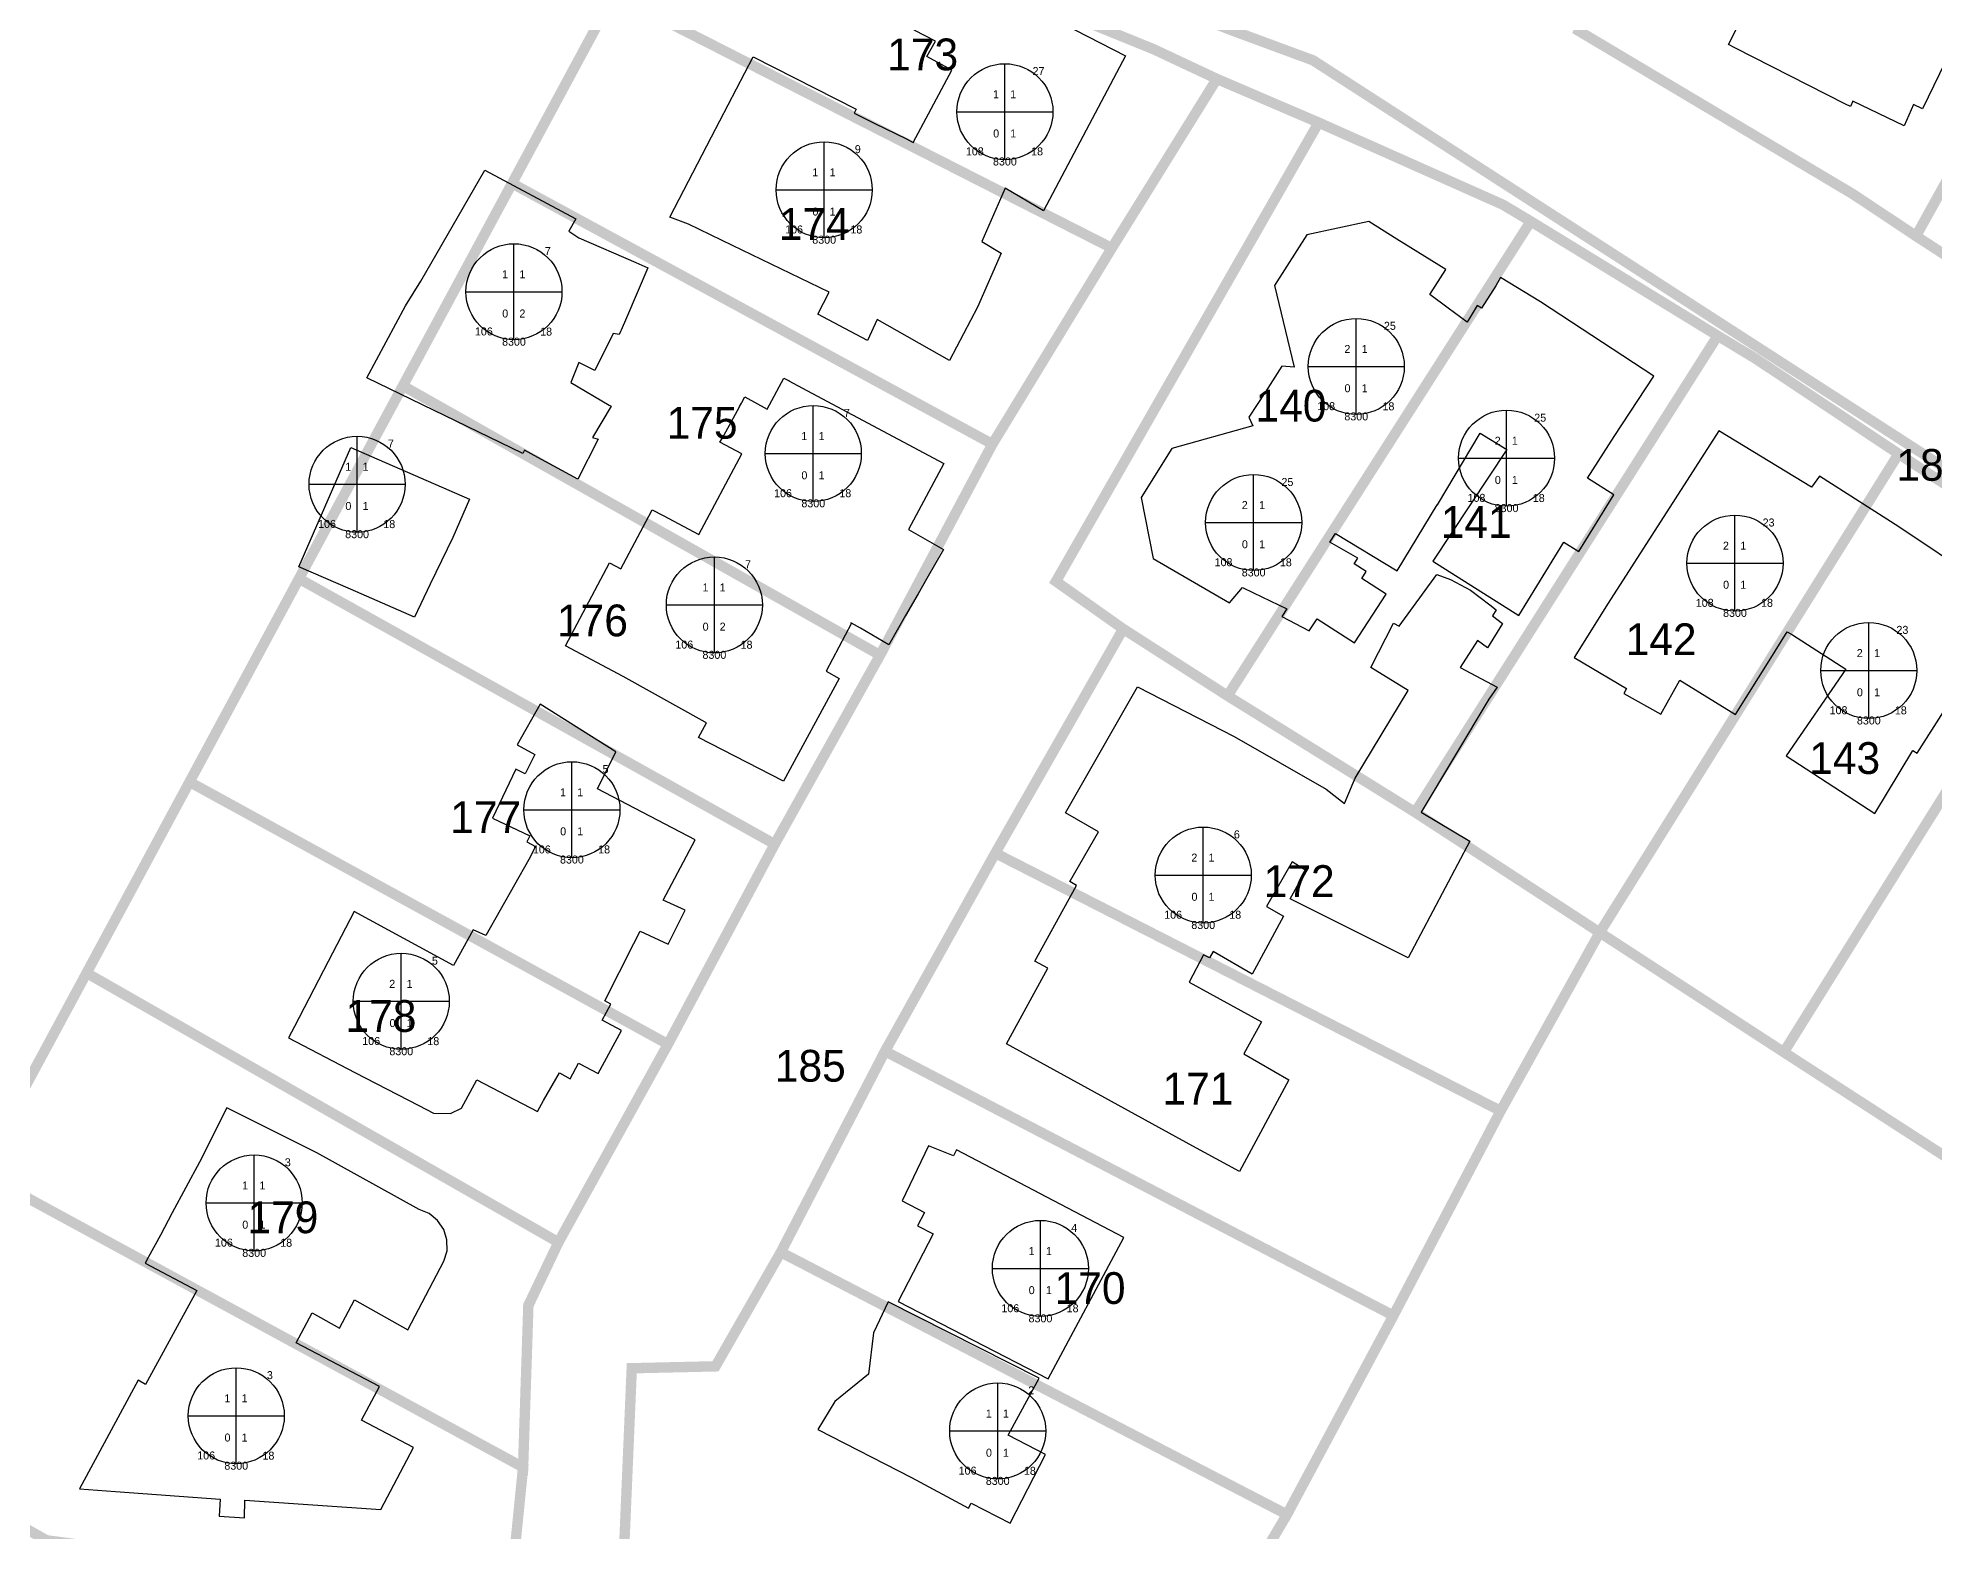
# Model space of a CAD drawing. Header units: inches. Extents: x 179568 to 180433, y 653998 to 654850.
# Drawn here: x 179935.7 to 180054.1, y 654277.5 to 654370.8 of the extents above; entities that cross this region are included whole.
import ezdxf
from ezdxf.enums import TextEntityAlignment as Align

# ---------------------------------------------------------------- set-up
doc = ezdxf.new("R2010")
doc.units = ezdxf.units.IN
doc.header["$MEASUREMENT"] = 0
for name, color, linetype in [('2200', 254, 'Continuous'), ('2203', 7, 'Continuous'), ('2206', 255, 'Continuous'), ('9100', 255, 'Continuous'), ('chelkot lines', 1, 'Continuous'), ('chelkot numbers', 1, 'Continuous')]:
    doc.layers.add(name, color=color, linetype=linetype)
doc.styles.add('HEBTXT', font='HEBTXT.shx')
doc.styles.get("Standard").update_dxf_attribs({"font": 'arial.ttf'})

# ---------------------------------------------------------------- blocks, each defined once
blk = doc.blocks.new('2206')
at = {"color": 0, "lineweight": -2}
for p, q in [((0, -7.5), (0, 7.5)), ((-7.5, 0), (7.5, 0))]:
    blk.add_line(p, q, dxfattribs=at)
blk.add_circle((0, 0), 7.5, dxfattribs=at)
at = {"color": 0, "lineweight": -2, "style": 'HEBTXT'}
for tag, p in [('NUM-FLOORS', (-0.93, 2.1)), ('NUM-BUSNS-CUR', (-0.9, -4.02))]:
    blk.add_attdef(tag, text='', height=2, dxfattribs=at).set_placement(p, align=Align.RIGHT)
for tag, p in [('NUM-ENTR', (0.83, 2.1)), ('NUM-APTS-CUR', (0.83, -4.02))]:
    blk.add_attdef(tag, p, '', height=2, dxfattribs=at)
at = {"lineweight": -2, "style": 'HEBTXT', "flags": 1}
for tag, p in [('CITY-CODE', (0, -12.5)), ('STREET-CODE', (0, -15)), ('STRT_TYPE', (0, -27.5)), ('STREET-CODE-2', (0, -30))]:
    blk.add_attdef(tag, text='', height=2, dxfattribs=at).set_placement(p, align=Align.CENTER)
at = {"color": 0, "lineweight": -2, "style": 'HEBTXT'}
blk.add_attdef('BLDG-TYPE', text='', height=2, dxfattribs=at).set_placement((0, -22.5), align=Align.CENTER)
at = {"lineweight": -2, "style": 'HEBTXT'}
for tag, p in [('BLDG-NUM-2', (0, -32.5)), ('BLDG-LETTER-2', (0, -35))]:
    blk.add_attdef(tag, text='', height=2, dxfattribs=at).set_placement(p, align=Align.CENTER)
at = {"layer": '2203', "lineweight": -2, "style": 'HEBTXT'}
for tag, p in [('BLDG-NUM', (0, -17.5)), ('BLDG-LETTER', (0, -20))]:
    blk.add_attdef(tag, text='', height=2, dxfattribs=at).set_placement(p, align=Align.CENTER)

msp = doc.modelspace()

# ---------------------------------------------------------------- linework, layer by layer
at = {"layer": '2200'}
for points in [[(180056.24, 654372.23, 67.94), (180053.41, 654366.39, 67.94), (180052.85, 654366.67, 67.94), (180052.27, 654365.32, 66.16), (180049.06, 654366.86, 67.86), (180048.9, 654366.54, 67.86), (180048.6, 654366.69, 65.27), (180041.69, 654370.2, 65.27), (180041.29, 654370.4, 67.86), (180042.34, 654372.51, 68.15), (180048.11, 654383.12, 70.19), (180044.35, 654384.93, 70.19), (180045.6, 654387.2, 70.91), (180046.58, 654389.54, 70.19), (180050.05, 654387.79, 70.19), (180051.48, 654390.51, 69.21), (180053.23, 654393.83, 68.02), (180050.97, 654395.03, 64.72), (180052.52, 654398.21, 64.72), (180054.97, 654397.14, 68.02)], [(179996.48, 654373.38, 65.48), (180003.61, 654369.7, 65.48), (179998.49, 654360.02, 65.48), (179996.09, 654361.43, 65.72), (179996.09, 654361.43, 65.72), (179994.63, 654358.09, 65.72), (179995.84, 654357.37, 65.64), (179994.36, 654353.99, 68.44), (179992.62, 654350.67, 65.73), (179988.11, 654353.23, 65.66), (179987.5, 654351.91, 65.72), (179986.08, 654352.67, 66.98), (179984.4, 654353.55, 65.72), (179985.1, 654354.94, 65.66), (179979.06, 654357.85, 65.66), (179976.31, 654359.18, 65.66), (179975.14, 654359.62, 64.87), (179977.75, 654364.63, 64.87), (179980.36, 654369.63, 64.87), (179986.79, 654366.37, 64.87), (179986.66, 654366.12, 64.87), (179987.96, 654365.48, 64.75), (179989.94, 654364.51, 64.99), (179990.35, 654364.28, 65.04), (179990.35, 654364.28, 65.04), (179992.77, 654368.8, 65.17), (179991.21, 654369.66, 64.96), (179991.74, 654370.62, 65.02), (179990.42, 654371.31, 65.02)]]:
    msp.add_polyline3d(points, dxfattribs=at)
for points in [[(179971.99, 654352.29, 64.45), (179971.61, 654352.35, 64.44), (179971.61, 654352.35, 64.44), (179970.46, 654350.03, 63.85), (179969.47, 654350.54, 63.7), (179968.97, 654349.28, 64.01), (179971.36, 654347.87, 64.59), (179971.48, 654347.8, 64.62), (179970.31, 654345.85, 64.62), (179970.66, 654345.74, 63.71), (179969.4, 654343.24, 63.71), (179966.9, 654344.6, 63.71), (179966.07, 654345.05, 63.04), (179965.97, 654344.86, 63.04), (179956.21, 654349.58, 62.89), (179958.64, 654354.08, 63.21), (179959.59, 654355.62, 63.31), (179963.58, 654362.55, 63.31), (179969.28, 654359.52, 64.33), (179968.84, 654358.74, 64.33), (179969.46, 654358.32, 63.75), (179973.03, 654356.79, 63.62), (179973.78, 654356.45, 63.85), (179972.44, 654353.33, 63.85), (179972.1, 654352.55, 63.85), (179972.07, 654352.47, 64.44), (179972.07, 654352.47, 64.44)], [(180015.59, 654334.51, 64.37), (180017.91, 654333.01, 64.8), (180019.89, 654336.06, 64.66), (180018.37, 654337.04, 64.62), (180018.65, 654337.47, 64.58), (180017.89, 654337.96, 64.37), (180018.12, 654338.31, 64.37), (180016.38, 654339.32, 70.78), (180016.73, 654339.86, 70.78), (180020.59, 654337.52, 65.48), (180023.09, 654341.65, 65.19), (180023.09, 654341.65, 65.19), (180023.1, 654341.64, 65.18), (180025.77, 654346.13, 68.15), (180027.44, 654345.11, 68.13), (180022.81, 654338.13, 68.13), (180028.18, 654334.72, 68.09), (180030.99, 654339.32, 68.09), (180031.93, 654338.73, 65.1), (180034.12, 654342.27, 65.1), (180032.47, 654343.32, 68.43), (180034.15, 654345.91, 69.43), (180036.62, 654349.68, 68.29), (180029.55, 654354.32, 66.89), (180027.05, 654355.84, 64.63), (180026.75, 654355.33, 64.62), (180025.86, 654353.94, 67.52), (180025.59, 654354.09, 67.52), (180024.95, 654353.06, 70.85), (180023.77, 654353.94, 70.85), (180022.63, 654354.79, 70.58), (180023.62, 654356.35, 69.17), (180020.57, 654358.25, 69.86), (180018.81, 654359.35, 69.86), (180014.94, 654358.51, 69.86), (180012.92, 654355.36, 69.86), (180014.15, 654350.24, 69.86), (180013.39, 654350.3, 69.64), (180012.35, 654348.71, 69.64), (180011.31, 654347.12, 69.64), (180011.57, 654346.57, 69.85), (180006.51, 654345.17, 69.85), (180004.6, 654342.11, 69.85), (180005.35, 654338.29, 69.85), (180010.12, 654335.52, 68.5), (180010.92, 654336.48, 70.63), (180011.61, 654336.15, 70.78), (180013.7, 654335.14, 70.78), (180013.39, 654334.67, 64.91), (180015.09, 654333.76, 64.37), (180015.09, 654333.76, 64.37)], [(179986.49, 654334.25, 65.47), (179984.91, 654331.26, 65.47), (179985.73, 654330.79, 65.47), (179982.25, 654324.37, 65.47), (179976.94, 654327.1, 65.47), (179977.43, 654328.03, 65.47), (179977.36, 654328.07, 65.49), (179972.23, 654330.92, 65.36), (179968.62, 654332.83, 65.07), (179971.38, 654338.02, 65.07), (179972.08, 654337.65, 65.07), (179973.83, 654340.93, 65.07), (179974.04, 654341.34, 65.07), (179974.73, 654340.97, 65.13), (179976.95, 654339.79, 65.36), (179976.95, 654339.79, 65.36), (179979.64, 654344.83, 65.49), (179978.28, 654345.56, 65.49), (179978.41, 654345.79, 65.17), (179979, 654346.86, 65.17), (179979.49, 654347.76, 65.17), (179979.51, 654347.79, 65.36), (179979.63, 654348, 65.46), (179979.63, 654348, 65.46), (179979.64, 654348.03, 65.46), (179979.84, 654348.39, 65.45), (179981.23, 654347.62, 65.44), (179982.27, 654349.56, 65.47), (179982.6, 654349.39, 65.46), (179982.59, 654349.39, 65.49), (179983.71, 654348.79, 65.49), (179992.27, 654344.23, 65.49), (179990.06, 654340.1, 65.11), (179992.24, 654338.85, 65.11), (179991.2, 654337.03, 65.58), (179990.66, 654336.09, 65.17), (179989.88, 654334.73, 65.75), (179988.83, 654332.9, 65.17), (179987.05, 654333.93, 65.17), (179986.49, 654334.25, 65.47), (179986.49, 654334.25, 65.47), (179986.45, 654334.27, 65.47)], [(180037.05, 654328.57, 64.83), (180038.24, 654330.69, 64.83), (180041.72, 654328.55, 65.25), (180043.82, 654331.89, 65.4), (180044.95, 654333.71, 65.07), (180045.29, 654333.52, 69.19), (180045.29, 654333.52, 69.19), (180048.62, 654331.38, 69.19), (180044.89, 654325.96, 69.19), (180050.43, 654322.35, 69.19), (180052.81, 654326.29, 70.95), (180053.08, 654326.12, 70.99), (180058.16, 654334.11, 70.96), (180055.93, 654335.41, 70.62), (180056.91, 654336.93, 69.19), (180051.93, 654340.27, 69.19), (180046.97, 654343.43, 65.07), (180046.48, 654342.75, 65.07), (180040.69, 654346.27, 65.07), (180033.76, 654335.49, 65.47), (180031.65, 654332.11, 64.62), (180034.91, 654330.16, 64.81), (180034.74, 654329.86, 64.8)], [(179959.19, 654334.63, 64.4), (179955.19, 654336.37, 64.65), (179951.98, 654337.77, 64.65), (179955.22, 654345.22, 64.65), (179962.64, 654341.99, 64.65), (179961.6, 654339.61, 64.24), (179960.17, 654336.68, 64.33), (179960.17, 654336.68, 64.33)], [(180026.23, 654332.71, 64.23), (180025.6, 654333.16, 64.42), (180024.53, 654331.47, 64.42), (180026.83, 654330.26, 64.37), (180026.31, 654329.49, 64.48), (180022.09, 654322.44, 65.99), (180025.12, 654320.63, 64.94), (180021.28, 654313.34, 64.92), (180013.9, 654317.03, 64.94), (180014.88, 654318.79, 64.94), (180014.02, 654319.33, 67.22), (180012.42, 654316.54, 67.22), (180013.49, 654315.95, 65.12), (180011.53, 654312.32, 65.12), (180009.1, 654313.73, 67.77), (180008.87, 654313.33, 67.77), (180008.49, 654313.53, 67.95), (180007.6, 654311.81, 65.77), (180012.1, 654309.33, 65.77), (180011.01, 654307.34, 65.77), (180013.82, 654305.72, 65.51), (180010.73, 654299.99, 65.51), (180007.83, 654301.57, 65.77), (179996.18, 654307.97, 65.77), (179998.77, 654312.69, 65.77), (179997.96, 654313.13, 65.77), (180000.56, 654317.86, 68.57), (180000.14, 654318.1, 68.39), (180001.92, 654321.22, 68.39), (179999.86, 654322.4, 67.53), (180004.36, 654330.28, 67.53), (180010.41, 654327.16, 70.1), (180016.14, 654323.88, 67.39), (180017.29, 654322.97, 65.74), (180017.84, 654324.28, 64.94), (180017.96, 654324.56, 66.08), (180021.28, 654330.05, 64.89), (180018.95, 654331.48, 64.86), (180020.36, 654334.25, 64.37), (180020.72, 654334.06, 64.43), (180023.06, 654337.28, 64.64), (180023.91, 654336.97, 64.61), (180025.16, 654336.32, 64.87), (180026.38, 654335.4, 64.53), (180026.78, 654335.09, 64.42), (180026.55, 654334.71, 64.42), (180027.17, 654334.22, 64.23), (180027.17, 654334.22, 64.23)], [(179971.08, 654310.65, 64.08), (179972.89, 654314.24, 64.7), (179973.3, 654315.01, 64.7), (179975.05, 654314.18, 64.7), (179976.11, 654316.31, 64.7), (179974.74, 654316.93, 64.7), (179976.74, 654320.72, 64.7), (179970.62, 654323.9, 64.7), (179971.78, 654326.2, 63.72), (179967.04, 654329.19, 64.7), (179965.62, 654326.65, 64.7), (179966.71, 654326.04, 64.7), (179966.71, 654326.04, 64.7), (179966.11, 654324.84, 64.7), (179965.52, 654325.12, 63.69), (179964.06, 654322.07, 64.02), (179966.4, 654320.95, 64.7), (179966.21, 654320.58, 64.7), (179966.75, 654320.29, 64.7), (179966.33, 654319.49, 64.7), (179963.65, 654314.73, 64.08), (179962.86, 654315.09, 64.08), (179961.64, 654312.86, 64.08), (179955.42, 654316.23, 64.08), (179953.8, 654313.11, 64.08), (179951.7, 654309.04, 64.08), (179951.33, 654308.34, 64.08), (179955.47, 654306.18, 64.08), (179956.8, 654305.49, 64.08), (179959.47, 654304.1, 64.08), (179960.38, 654303.63, 64.08), (179961.44, 654303.61, 64.08), (179962.14, 654303.94, 64.08), (179963.1, 654305.71, 64.08), (179966.88, 654303.73, 64.08), (179967.26, 654304.43, 64.08), (179968.25, 654306.14, 64.08), (179968.92, 654305.78, 64.08), (179968.92, 654305.78, 64.08), (179969.45, 654306.76, 64.08), (179970.66, 654306.1, 63.72), (179972.12, 654308.8, 63.72), (179970.92, 654309.45, 64.08), (179971.46, 654310.45, 64.08)], [(179959.14, 654282.74, 69.43), (179955.89, 654284.45, 69.43), (179957, 654286.55, 69.43), (179951.8, 654289.28, 69.43), (179951.8, 654289.28, 69.43), (179951.8, 654289.28, 69.43), (179952.8, 654291.16, 67.29), (179954.51, 654290.19, 67.38), (179955.45, 654291.97, 66.33), (179958.78, 654290.08, 65.45), (179961.03, 654294.38, 66.21), (179961.23, 654295.03, 66.21), (179961.22, 654295.71, 66.21), (179961.02, 654296.36, 66.21), (179960.64, 654296.93, 66.21), (179960.11, 654297.35, 66.21), (179959.49, 654297.61, 66.21), (179953.1, 654301.15, 66.21), (179947.47, 654303.96, 65.53), (179945.77, 654300.56, 66.21), (179944.06, 654297.4, 62.94), (179943.32, 654296.01, 62.95), (179942.56, 654294.61, 62.94), (179942.37, 654294.26, 66.21), (179945.6, 654292.55, 69.43), (179945.59, 654292.54, 69.43), (179942.39, 654286.68, 69.43), (179941.93, 654286.94, 69.43), (179938.27, 654280.15, 69.43), (179940.52, 654279.98, 69.43), (179947.06, 654279.5, 69.43), (179947, 654278.44, 69.43), (179948.57, 654278.35, 69.43), (179948.59, 654279.44, 69.43), (179957.1, 654278.86, 69.43)], [(179998.78, 654287.03, 67.47), (180003.5, 654295.86, 67.47), (179993.05, 654301.34, 67.47), (179993.05, 654301.34, 67.47), (179992.86, 654300.97, 67.47), (179991.31, 654301.58, 65.44), (179989.66, 654298.15, 65.44), (179991.06, 654297.42, 67.47), (179990.63, 654296.58, 67.47), (179991.59, 654296.08, 67.47), (179989.41, 654291.87, 67.47)], [(179988.79, 654291.84, 64.17), (179987.87, 654289.9, 64.17), (179987.55, 654287.33, 64.7), (179985.45, 654285.61, 64.17), (179984.4, 654283.86, 64.17), (179990.24, 654280.87, 67.66), (179993.81, 654278.94, 66.66), (179993.81, 654278.94, 66.66), (179993.98, 654279.25, 66.66), (179996.41, 654278.01, 63.59), (179998.62, 654282.31, 63.6), (179996.28, 654283.5, 66.66), (179998.22, 654287.08, 66.66)]]:
    msp.add_polyline3d(points, close=True, dxfattribs=at)
at = {"layer": 'chelkot lines', "color": 160, "linetype": 'Continuous', "true_color": 0x2323ff, "const_width": 0.65}
for points in [[(180031.94, 654371.25), (180057.92, 654423.5), (180073.39, 654414.19), (180080.27, 654407.63), (180053, 654358.44), (180049.06, 654361.06), (180031.94, 654371.25)], [(180074.42, 654344.5), (180053, 654358.44), (180080.27, 654407.63), (180087.86, 654401.06), (180103.17, 654391.5), (180074.42, 654344.5)], [(180002.76, 654357.69), (179971.64, 654373.52), (179976.2, 654381.98), (180005.38, 654370.11), (180009.32, 654368.26), (180002.76, 654357.69)], [(180002.76, 654357.69), (179995.3, 654345.44), (179965.29, 654361.73), (179971.64, 654373.52), (180002.76, 654357.69)], [(180003.47, 654333.89), (179999.27, 654336.86), (180015.68, 654365.53), (180027.19, 654360.4), (180028.93, 654359.36), (180009.99, 654329.71), (180003.47, 654333.89)], [(179995.3, 654345.44), (179988.28, 654332.25), (179958.47, 654349.08), (179965.29, 654361.73), (179995.3, 654345.44)], [(180021.71, 654322.43), (180009.99, 654329.71), (180028.93, 654359.36), (180040.61, 654352.21), (180021.71, 654322.43)], [(180033.24, 654314.92), (180021.71, 654322.43), (180040.61, 654352.21), (180042.96, 654350.79), (180051.91, 654344.83), (180033.24, 654314.92)], [(179988.28, 654332.25), (179981.7, 654320.44), (179951.98, 654337.03), (179958.47, 654349.08), (179988.28, 654332.25)], [(180044.74, 654307.44), (180033.24, 654314.92), (180051.91, 654344.83), (180063.37, 654337.31), (180044.74, 654307.44)], [(179981.7, 654320.44), (179975.03, 654307.94), (179945.14, 654324.33), (179951.98, 654337.03), (179981.7, 654320.44)], [(180056.27, 654299.99), (180044.74, 654307.44), (180063.37, 654337.31), (180075.24, 654329.41), (180056.27, 654299.99)], [(180021.71, 654322.43), (180033.24, 654314.92), (180027.05, 654303.77), (179995.48, 654319.88), (180003.47, 654333.89), (180009.99, 654329.71), (180021.71, 654322.43)], [(179975.03, 654307.94), (179968.19, 654295.56), (179938.71, 654312.39), (179945.14, 654324.33), (179975.03, 654307.94)], [(180027.05, 654303.77), (180020.35, 654290.98), (179988.59, 654307.5), (179995.48, 654319.88), (180027.05, 654303.77)], [(180099.51, 654272.34), (180100.92, 654267.74), (180096.96, 654265.1), (180087.1, 654266), (180073.3, 654267.3), (180059.43, 654268.42), (180055.97, 654232.43), (180051.84, 654232.96), (180055.65, 654268.82), (180042.05, 654270.14), (180028.28, 654271.3), (180014.43, 654272.53), (180010.4, 654272.94), (180013.7, 654278.55), (180020.35, 654290.98), (180027.05, 654303.77), (180033.24, 654314.92), (180044.74, 654307.44), (180056.27, 654299.99), (180067.99, 654292.6), (180079.62, 654285), (180090.95, 654277.59), (180099.51, 654272.34)], [(179966.31, 654291.62), (179965.98, 654281.5), (179932.01, 654299.97), (179938.71, 654312.39), (179968.19, 654295.56), (179966.31, 654291.62)], [(180020.35, 654290.98), (180013.7, 654278.55), (179982.08, 654294.94), (179988.59, 654307.5), (180020.35, 654290.98)], [(179949.58, 654275.88), (179942.84, 654276.06), (179936.2, 654276.94), (179923.49, 654284.15), (179932.01, 654299.97), (179965.98, 654281.5), (179965.28, 654274.5), (179949.58, 654275.88)], [(179986.83, 654274.5), (179972.25, 654275.44), (179972.77, 654287.69), (179978, 654287.81), (179982.08, 654294.94), (180013.7, 654278.55), (180010.4, 654272.94), (180000.92, 654273.44), (179986.83, 654274.5)]]:
    msp.add_lwpolyline(points, close=True, dxfattribs=at)
for points in [[(179934.28, 654402.09), (179977.44, 654384.27), (179976.2, 654381.98), (179971.64, 654373.52), (179965.29, 654361.73), (179958.47, 654349.08), (179951.98, 654337.03), (179945.14, 654324.33), (179938.71, 654312.39), (179932.01, 654299.97)], [(180063.37, 654337.31), (180051.91, 654344.83), (180042.96, 654350.79), (180040.61, 654352.21), (180028.93, 654359.36), (180027.19, 654360.4), (180015.68, 654365.53), (180009.32, 654368.26), (180005.38, 654370.11), (179976.2, 654381.98), (179977.44, 654384.27), (180010.16, 654371.33), (180015.33, 654369.42), (180087.87, 654322.61)], [(180087.87, 654322.61), (180015.33, 654369.42), (180010.16, 654371.33)], [(180031.94, 654371.25), (180049.06, 654361.06), (180053, 654358.44), (180074.42, 654344.5)], [(179965.28, 654274.5), (179965.98, 654281.5), (179966.31, 654291.62), (179968.19, 654295.56), (179975.03, 654307.94), (179981.7, 654320.44), (179988.28, 654332.25), (179995.3, 654345.44), (180002.76, 654357.69), (180009.32, 654368.26), (180015.68, 654365.53), (179999.27, 654336.86), (180003.47, 654333.89), (179995.48, 654319.88), (179988.59, 654307.5), (179982.08, 654294.94), (179978, 654287.81), (179972.77, 654287.69), (179972.25, 654275.44)]]:
    msp.add_lwpolyline(points, dxfattribs=at)

# ---------------------------------------------------------------- block references
at = {"layer": '2206'}
ref = msp.add_blockref('2206', (179996.08, 654366.21), dxfattribs=dict(at, xscale=0.4, yscale=0.4))
ref.add_attrib('CITY_CODE', '8300', dxfattribs={"layer": '9100', "color": 7, "height": 0.5, "style": 'HEBTXT'}).set_placement((179996.08, 654362.85), align=Align.CENTER)
ref.add_attrib('STREET_COD', '108', dxfattribs={"layer": '9100', "color": 7, "height": 0.5, "style": 'HEBTXT'}).set_placement((179994.2, 654363.48), align=Align.CENTER)
ref.add_attrib('BLDG_NUM', '27', dxfattribs={"layer": '2203', "color": 7, "height": 0.5, "style": 'HEBTXT'}).set_placement((179998.18, 654368.5), align=Align.CENTER)
ref.add_attrib('STRT_TYPE', '18', dxfattribs={"layer": '9100', "color": 7, "height": 0.5, "style": 'HEBTXT'}).set_placement((179998.09, 654363.48), align=Align.CENTER)
ref.add_attrib('NUM_FLOORS', '1', dxfattribs={"layer": '0', "color": 0, "height": 0.5, "style": 'HEBTXT'}).set_placement((179995.71, 654367.05), align=Align.RIGHT)
ref.add_attrib('NUM_ENTR', '1', (179996.41, 654367.05), dxfattribs={"layer": '0', "color": 0, "height": 0.5, "style": 'HEBTXT'})
ref.add_attrib('NUM_APTS_C', '1', (179996.41, 654364.6), dxfattribs={"layer": '0', "color": 0, "height": 0.5, "style": 'HEBTXT'})
ref.add_attrib('NUM_BUSNS_', '0', dxfattribs={"layer": '0', "color": 0, "height": 0.5, "style": 'HEBTXT'}).set_placement((179995.72, 654364.6), align=Align.RIGHT)
ref = msp.add_blockref('2206', (179984.79, 654361.33), dxfattribs=dict(at, xscale=0.4, yscale=0.4))
ref.add_attrib('CITY_CODE', '8300', dxfattribs={"layer": '9100', "color": 7, "height": 0.5, "style": 'HEBTXT'}).set_placement((179984.79, 654357.96), align=Align.CENTER)
ref.add_attrib('STREET_COD', '106', dxfattribs={"layer": '9100', "color": 7, "height": 0.5, "style": 'HEBTXT'}).set_placement((179982.91, 654358.6), align=Align.CENTER)
ref.add_attrib('BLDG_NUM', '9', dxfattribs={"layer": '2203', "color": 7, "height": 0.5, "style": 'HEBTXT'}).set_placement((179986.89, 654363.62), align=Align.CENTER)
ref.add_attrib('STRT_TYPE', '18', dxfattribs={"layer": '9100', "color": 7, "height": 0.5, "style": 'HEBTXT'}).set_placement((179986.8, 654358.6), align=Align.CENTER)
ref.add_attrib('NUM_FLOORS', '1', dxfattribs={"layer": '0', "color": 0, "height": 0.5, "style": 'HEBTXT'}).set_placement((179984.42, 654362.17), align=Align.RIGHT)
ref.add_attrib('NUM_ENTR', '1', (179985.13, 654362.17), dxfattribs={"layer": '0', "color": 0, "height": 0.5, "style": 'HEBTXT'})
ref.add_attrib('NUM_APTS_C', '1', (179985.13, 654359.72), dxfattribs={"layer": '0', "color": 0, "height": 0.5, "style": 'HEBTXT'})
ref.add_attrib('NUM_BUSNS_', '0', dxfattribs={"layer": '0', "color": 0, "height": 0.5, "style": 'HEBTXT'}).set_placement((179984.43, 654359.72), align=Align.RIGHT)
ref = msp.add_blockref('2206', (179965.41, 654354.96), dxfattribs=dict(at, xscale=0.4, yscale=0.4))
ref.add_attrib('CITY_CODE', '8300', dxfattribs={"layer": '9100', "color": 7, "height": 0.5, "style": 'HEBTXT'}).set_placement((179965.41, 654351.59), align=Align.CENTER)
ref.add_attrib('STREET_COD', '106', dxfattribs={"layer": '9100', "color": 7, "height": 0.5, "style": 'HEBTXT'}).set_placement((179963.53, 654352.23), align=Align.CENTER)
ref.add_attrib('BLDG_NUM', '7', dxfattribs={"layer": '2203', "color": 7, "height": 0.5, "style": 'HEBTXT'}).set_placement((179967.52, 654357.25), align=Align.CENTER)
ref.add_attrib('STRT_TYPE', '18', dxfattribs={"layer": '9100', "color": 7, "height": 0.5, "style": 'HEBTXT'}).set_placement((179967.42, 654352.22), align=Align.CENTER)
ref.add_attrib('NUM_FLOORS', '1', dxfattribs={"layer": '0', "color": 0, "height": 0.5, "style": 'HEBTXT'}).set_placement((179965.04, 654355.8), align=Align.RIGHT)
ref.add_attrib('NUM_ENTR', '1', (179965.75, 654355.8), dxfattribs={"layer": '0', "color": 0, "height": 0.5, "style": 'HEBTXT'})
ref.add_attrib('NUM_APTS_C', '2', (179965.75, 654353.35), dxfattribs={"layer": '0', "color": 0, "height": 0.5, "style": 'HEBTXT'})
ref.add_attrib('NUM_BUSNS_', '0', dxfattribs={"layer": '0', "color": 0, "height": 0.5, "style": 'HEBTXT'}).set_placement((179965.05, 654353.35), align=Align.RIGHT)
ref = msp.add_blockref('2206', (180018.03, 654350.29), dxfattribs=dict(at, xscale=0.4, yscale=0.4))
ref.add_attrib('CITY_CODE', '8300', dxfattribs={"layer": '9100', "color": 7, "height": 0.5, "style": 'HEBTXT'}).set_placement((180018.03, 654346.92), align=Align.CENTER)
ref.add_attrib('STREET_COD', '108', dxfattribs={"layer": '9100', "color": 7, "height": 0.5, "style": 'HEBTXT'}).set_placement((180016.15, 654347.56), align=Align.CENTER)
ref.add_attrib('BLDG_NUM', '25', dxfattribs={"layer": '2203', "color": 7, "height": 0.5, "style": 'HEBTXT'}).set_placement((180020.13, 654352.58), align=Align.CENTER)
ref.add_attrib('STRT_TYPE', '18', dxfattribs={"layer": '9100', "color": 7, "height": 0.5, "style": 'HEBTXT'}).set_placement((180020.04, 654347.55), align=Align.CENTER)
ref.add_attrib('NUM_FLOORS', '2', dxfattribs={"layer": '0', "color": 0, "height": 0.5, "style": 'HEBTXT'}).set_placement((180017.66, 654351.13), align=Align.RIGHT)
ref.add_attrib('NUM_ENTR', '1', (180018.37, 654351.13), dxfattribs={"layer": '0', "color": 0, "height": 0.5, "style": 'HEBTXT'})
ref.add_attrib('NUM_APTS_C', '1', (180018.37, 654348.68), dxfattribs={"layer": '0', "color": 0, "height": 0.5, "style": 'HEBTXT'})
ref.add_attrib('NUM_BUSNS_', '0', dxfattribs={"layer": '0', "color": 0, "height": 0.5, "style": 'HEBTXT'}).set_placement((180017.67, 654348.68), align=Align.RIGHT)
ref = msp.add_blockref('2206', (179984.11, 654344.85), dxfattribs=dict(at, xscale=0.4, yscale=0.4))
ref.add_attrib('CITY_CODE', '8300', dxfattribs={"layer": '9100', "color": 7, "height": 0.5, "style": 'HEBTXT'}).set_placement((179984.11, 654341.49), align=Align.CENTER)
ref.add_attrib('STREET_COD', '106', dxfattribs={"layer": '9100', "color": 7, "height": 0.5, "style": 'HEBTXT'}).set_placement((179982.22, 654342.12), align=Align.CENTER)
ref.add_attrib('BLDG_NUM', '7', dxfattribs={"layer": '2203', "color": 7, "height": 0.5, "style": 'HEBTXT'}).set_placement((179986.21, 654347.14), align=Align.CENTER)
ref.add_attrib('STRT_TYPE', '18', dxfattribs={"layer": '9100', "color": 7, "height": 0.5, "style": 'HEBTXT'}).set_placement((179986.11, 654342.12), align=Align.CENTER)
ref.add_attrib('NUM_FLOORS', '1', dxfattribs={"layer": '0', "color": 0, "height": 0.5, "style": 'HEBTXT'}).set_placement((179983.73, 654345.69), align=Align.RIGHT)
ref.add_attrib('NUM_ENTR', '1', (179984.44, 654345.69), dxfattribs={"layer": '0', "color": 0, "height": 0.5, "style": 'HEBTXT'})
ref.add_attrib('NUM_APTS_C', '1', (179984.44, 654343.24), dxfattribs={"layer": '0', "color": 0, "height": 0.5, "style": 'HEBTXT'})
ref.add_attrib('NUM_BUSNS_', '0', dxfattribs={"layer": '0', "color": 0, "height": 0.5, "style": 'HEBTXT'}).set_placement((179983.74, 654343.24), align=Align.RIGHT)
ref = msp.add_blockref('2206', (180027.42, 654344.56), dxfattribs=dict(at, xscale=0.4, yscale=0.4))
ref.add_attrib('CITY_CODE', '8300', dxfattribs={"layer": '9100', "color": 7, "height": 0.5, "style": 'HEBTXT'}).set_placement((180027.42, 654341.19), align=Align.CENTER)
ref.add_attrib('STREET_COD', '108', dxfattribs={"layer": '9100', "color": 7, "height": 0.5, "style": 'HEBTXT'}).set_placement((180025.54, 654341.83), align=Align.CENTER)
ref.add_attrib('BLDG_NUM', '25', dxfattribs={"layer": '2203', "color": 7, "height": 0.5, "style": 'HEBTXT'}).set_placement((180029.52, 654346.84), align=Align.CENTER)
ref.add_attrib('STRT_TYPE', '18', dxfattribs={"layer": '9100', "color": 7, "height": 0.5, "style": 'HEBTXT'}).set_placement((180029.43, 654341.82), align=Align.CENTER)
ref.add_attrib('NUM_FLOORS', '2', dxfattribs={"layer": '0', "color": 0, "height": 0.5, "style": 'HEBTXT'}).set_placement((180027.05, 654345.4), align=Align.RIGHT)
ref.add_attrib('NUM_ENTR', '1', (180027.75, 654345.4), dxfattribs={"layer": '0', "color": 0, "height": 0.5, "style": 'HEBTXT'})
ref.add_attrib('NUM_APTS_C', '1', (180027.75, 654342.95), dxfattribs={"layer": '0', "color": 0, "height": 0.5, "style": 'HEBTXT'})
ref.add_attrib('NUM_BUSNS_', '0', dxfattribs={"layer": '0', "color": 0, "height": 0.5, "style": 'HEBTXT'}).set_placement((180027.06, 654342.95), align=Align.RIGHT)
ref = msp.add_blockref('2206', (179955.61, 654342.93), dxfattribs=dict(at, xscale=0.4, yscale=0.4))
ref.add_attrib('CITY_CODE', '8300', dxfattribs={"layer": '9100', "color": 7, "height": 0.5, "style": 'HEBTXT'}).set_placement((179955.61, 654339.56), align=Align.CENTER)
ref.add_attrib('STREET_COD', '106', dxfattribs={"layer": '9100', "color": 7, "height": 0.5, "style": 'HEBTXT'}).set_placement((179953.73, 654340.2), align=Align.CENTER)
ref.add_attrib('BLDG_NUM', '7', dxfattribs={"layer": '2203', "color": 7, "height": 0.5, "style": 'HEBTXT'}).set_placement((179957.72, 654345.22), align=Align.CENTER)
ref.add_attrib('STRT_TYPE', '18', dxfattribs={"layer": '9100', "color": 7, "height": 0.5, "style": 'HEBTXT'}).set_placement((179957.62, 654340.19), align=Align.CENTER)
ref.add_attrib('NUM_FLOORS', '1', dxfattribs={"layer": '0', "color": 0, "height": 0.5, "style": 'HEBTXT'}).set_placement((179955.24, 654343.77), align=Align.RIGHT)
ref.add_attrib('NUM_ENTR', '1', (179955.95, 654343.77), dxfattribs={"layer": '0', "color": 0, "height": 0.5, "style": 'HEBTXT'})
ref.add_attrib('NUM_APTS_C', '1', (179955.95, 654341.32), dxfattribs={"layer": '0', "color": 0, "height": 0.5, "style": 'HEBTXT'})
ref.add_attrib('NUM_BUSNS_', '0', dxfattribs={"layer": '0', "color": 0, "height": 0.5, "style": 'HEBTXT'}).set_placement((179955.25, 654341.32), align=Align.RIGHT)
ref = msp.add_blockref('2206', (180011.62, 654340.54), dxfattribs=dict(at, xscale=0.4, yscale=0.4))
ref.add_attrib('CITY_CODE', '8300', dxfattribs={"layer": '9100', "color": 7, "height": 0.5, "style": 'HEBTXT'}).set_placement((180011.62, 654337.17), align=Align.CENTER)
ref.add_attrib('STREET_COD', '108', dxfattribs={"layer": '9100', "color": 7, "height": 0.5, "style": 'HEBTXT'}).set_placement((180009.74, 654337.81), align=Align.CENTER)
ref.add_attrib('BLDG_NUM', '25', dxfattribs={"layer": '2203', "color": 7, "height": 0.5, "style": 'HEBTXT'}).set_placement((180013.73, 654342.82), align=Align.CENTER)
ref.add_attrib('STRT_TYPE', '18', dxfattribs={"layer": '9100', "color": 7, "height": 0.5, "style": 'HEBTXT'}).set_placement((180013.63, 654337.8), align=Align.CENTER)
ref.add_attrib('NUM_FLOORS', '2', dxfattribs={"layer": '0', "color": 0, "height": 0.5, "style": 'HEBTXT'}).set_placement((180011.25, 654341.38), align=Align.RIGHT)
ref.add_attrib('NUM_ENTR', '1', (180011.96, 654341.38), dxfattribs={"layer": '0', "color": 0, "height": 0.5, "style": 'HEBTXT'})
ref.add_attrib('NUM_APTS_C', '1', (180011.96, 654338.93), dxfattribs={"layer": '0', "color": 0, "height": 0.5, "style": 'HEBTXT'})
ref.add_attrib('NUM_BUSNS_', '0', dxfattribs={"layer": '0', "color": 0, "height": 0.5, "style": 'HEBTXT'}).set_placement((180011.26, 654338.93), align=Align.RIGHT)
ref = msp.add_blockref('2206', (180041.69, 654338), dxfattribs=dict(at, xscale=0.4, yscale=0.4))
ref.add_attrib('CITY_CODE', '8300', dxfattribs={"layer": '9100', "color": 7, "height": 0.5, "style": 'HEBTXT'}).set_placement((180041.69, 654334.64), align=Align.CENTER)
ref.add_attrib('STREET_COD', '108', dxfattribs={"layer": '9100', "color": 7, "height": 0.5, "style": 'HEBTXT'}).set_placement((180039.8, 654335.27), align=Align.CENTER)
ref.add_attrib('BLDG_NUM', '23', dxfattribs={"layer": '2203', "color": 7, "height": 0.5, "style": 'HEBTXT'}).set_placement((180043.79, 654340.29), align=Align.CENTER)
ref.add_attrib('STRT_TYPE', '18', dxfattribs={"layer": '9100', "color": 7, "height": 0.5, "style": 'HEBTXT'}).set_placement((180043.69, 654335.27), align=Align.CENTER)
ref.add_attrib('NUM_FLOORS', '2', dxfattribs={"layer": '0', "color": 0, "height": 0.5, "style": 'HEBTXT'}).set_placement((180041.31, 654338.84), align=Align.RIGHT)
ref.add_attrib('NUM_ENTR', '1', (180042.02, 654338.84), dxfattribs={"layer": '0', "color": 0, "height": 0.5, "style": 'HEBTXT'})
ref.add_attrib('NUM_APTS_C', '1', (180042.02, 654336.4), dxfattribs={"layer": '0', "color": 0, "height": 0.5, "style": 'HEBTXT'})
ref.add_attrib('NUM_BUSNS_', '0', dxfattribs={"layer": '0', "color": 0, "height": 0.5, "style": 'HEBTXT'}).set_placement((180041.32, 654336.4), align=Align.RIGHT)
ref = msp.add_blockref('2206', (179977.93, 654335.39), dxfattribs=dict(at, xscale=0.4, yscale=0.4))
ref.add_attrib('CITY_CODE', '8300', dxfattribs={"layer": '9100', "color": 7, "height": 0.5, "style": 'HEBTXT'}).set_placement((179977.93, 654332.02), align=Align.CENTER)
ref.add_attrib('STREET_COD', '106', dxfattribs={"layer": '9100', "color": 7, "height": 0.5, "style": 'HEBTXT'}).set_placement((179976.05, 654332.66), align=Align.CENTER)
ref.add_attrib('BLDG_NUM', '7', dxfattribs={"layer": '2203', "color": 7, "height": 0.5, "style": 'HEBTXT'}).set_placement((179980.03, 654337.68), align=Align.CENTER)
ref.add_attrib('STRT_TYPE', '18', dxfattribs={"layer": '9100', "color": 7, "height": 0.5, "style": 'HEBTXT'}).set_placement((179979.94, 654332.65), align=Align.CENTER)
ref.add_attrib('NUM_FLOORS', '1', dxfattribs={"layer": '0', "color": 0, "height": 0.5, "style": 'HEBTXT'}).set_placement((179977.56, 654336.23), align=Align.RIGHT)
ref.add_attrib('NUM_ENTR', '1', (179978.26, 654336.23), dxfattribs={"layer": '0', "color": 0, "height": 0.5, "style": 'HEBTXT'})
ref.add_attrib('NUM_APTS_C', '2', (179978.26, 654333.78), dxfattribs={"layer": '0', "color": 0, "height": 0.5, "style": 'HEBTXT'})
ref.add_attrib('NUM_BUSNS_', '0', dxfattribs={"layer": '0', "color": 0, "height": 0.5, "style": 'HEBTXT'}).set_placement((179977.57, 654333.78), align=Align.RIGHT)
ref = msp.add_blockref('2206', (180050.05, 654331.29), dxfattribs=dict(at, xscale=0.4, yscale=0.4))
ref.add_attrib('CITY_CODE', '8300', dxfattribs={"layer": '9100', "color": 7, "height": 0.5, "style": 'HEBTXT'}).set_placement((180050.05, 654327.92), align=Align.CENTER)
ref.add_attrib('STREET_COD', '108', dxfattribs={"layer": '9100', "color": 7, "height": 0.5, "style": 'HEBTXT'}).set_placement((180048.16, 654328.56), align=Align.CENTER)
ref.add_attrib('BLDG_NUM', '23', dxfattribs={"layer": '2203', "color": 7, "height": 0.5, "style": 'HEBTXT'}).set_placement((180052.15, 654333.58), align=Align.CENTER)
ref.add_attrib('STRT_TYPE', '18', dxfattribs={"layer": '9100', "color": 7, "height": 0.5, "style": 'HEBTXT'}).set_placement((180052.05, 654328.55), align=Align.CENTER)
ref.add_attrib('NUM_FLOORS', '2', dxfattribs={"layer": '0', "color": 0, "height": 0.5, "style": 'HEBTXT'}).set_placement((180049.67, 654332.13), align=Align.RIGHT)
ref.add_attrib('NUM_ENTR', '1', (180050.38, 654332.13), dxfattribs={"layer": '0', "color": 0, "height": 0.5, "style": 'HEBTXT'})
ref.add_attrib('NUM_APTS_C', '1', (180050.38, 654329.68), dxfattribs={"layer": '0', "color": 0, "height": 0.5, "style": 'HEBTXT'})
ref.add_attrib('NUM_BUSNS_', '0', dxfattribs={"layer": '0', "color": 0, "height": 0.5, "style": 'HEBTXT'}).set_placement((180049.68, 654329.68), align=Align.RIGHT)
ref = msp.add_blockref('2206', (179969.03, 654322.59), dxfattribs=dict(at, xscale=0.4, yscale=0.4))
ref.add_attrib('CITY_CODE', '8300', dxfattribs={"layer": '9100', "color": 7, "height": 0.5, "style": 'HEBTXT'}).set_placement((179969.03, 654319.23), align=Align.CENTER)
ref.add_attrib('STREET_COD', '106', dxfattribs={"layer": '9100', "color": 7, "height": 0.5, "style": 'HEBTXT'}).set_placement((179967.15, 654319.86), align=Align.CENTER)
ref.add_attrib('BLDG_NUM', '5', dxfattribs={"layer": '2203', "color": 7, "height": 0.5, "style": 'HEBTXT'}).set_placement((179971.13, 654324.88), align=Align.CENTER)
ref.add_attrib('STRT_TYPE', '18', dxfattribs={"layer": '9100', "color": 7, "height": 0.5, "style": 'HEBTXT'}).set_placement((179971.04, 654319.86), align=Align.CENTER)
ref.add_attrib('NUM_FLOORS', '1', dxfattribs={"layer": '0', "color": 0, "height": 0.5, "style": 'HEBTXT'}).set_placement((179968.66, 654323.43), align=Align.RIGHT)
ref.add_attrib('NUM_ENTR', '1', (179969.36, 654323.43), dxfattribs={"layer": '0', "color": 0, "height": 0.5, "style": 'HEBTXT'})
ref.add_attrib('NUM_APTS_C', '1', (179969.36, 654320.99), dxfattribs={"layer": '0', "color": 0, "height": 0.5, "style": 'HEBTXT'})
ref.add_attrib('NUM_BUSNS_', '0', dxfattribs={"layer": '0', "color": 0, "height": 0.5, "style": 'HEBTXT'}).set_placement((179968.67, 654320.99), align=Align.RIGHT)
ref = msp.add_blockref('2206', (180008.47, 654318.51), dxfattribs=dict(at, xscale=0.4, yscale=0.4))
ref.add_attrib('CITY_CODE', '8300', dxfattribs={"layer": '9100', "color": 7, "height": 0.5, "style": 'HEBTXT'}).set_placement((180008.47, 654315.14), align=Align.CENTER)
ref.add_attrib('STREET_COD', '106', dxfattribs={"layer": '9100', "color": 7, "height": 0.5, "style": 'HEBTXT'}).set_placement((180006.59, 654315.78), align=Align.CENTER)
ref.add_attrib('BLDG_NUM', '6', dxfattribs={"layer": '2203', "color": 7, "height": 0.5, "style": 'HEBTXT'}).set_placement((180010.57, 654320.8), align=Align.CENTER)
ref.add_attrib('STRT_TYPE', '18', dxfattribs={"layer": '9100', "color": 7, "height": 0.5, "style": 'HEBTXT'}).set_placement((180010.47, 654315.78), align=Align.CENTER)
ref.add_attrib('NUM_FLOORS', '2', dxfattribs={"layer": '0', "color": 0, "height": 0.5, "style": 'HEBTXT'}).set_placement((180008.1, 654319.35), align=Align.RIGHT)
ref.add_attrib('NUM_ENTR', '1', (180008.8, 654319.35), dxfattribs={"layer": '0', "color": 0, "height": 0.5, "style": 'HEBTXT'})
ref.add_attrib('NUM_APTS_C', '1', (180008.8, 654316.9), dxfattribs={"layer": '0', "color": 0, "height": 0.5, "style": 'HEBTXT'})
ref.add_attrib('NUM_BUSNS_', '0', dxfattribs={"layer": '0', "color": 0, "height": 0.5, "style": 'HEBTXT'}).set_placement((180008.11, 654316.9), align=Align.RIGHT)
ref = msp.add_blockref('2206', (179958.37, 654310.62), dxfattribs=dict(at, xscale=0.4, yscale=0.4))
ref.add_attrib('CITY_CODE', '8300', dxfattribs={"layer": '9100', "color": 7, "height": 0.5, "style": 'HEBTXT'}).set_placement((179958.37, 654307.25), align=Align.CENTER)
ref.add_attrib('STREET_COD', '106', dxfattribs={"layer": '9100', "color": 7, "height": 0.5, "style": 'HEBTXT'}).set_placement((179956.49, 654307.89), align=Align.CENTER)
ref.add_attrib('BLDG_NUM', '5', dxfattribs={"layer": '2203', "color": 7, "height": 0.5, "style": 'HEBTXT'}).set_placement((179960.47, 654312.91), align=Align.CENTER)
ref.add_attrib('STRT_TYPE', '18', dxfattribs={"layer": '9100', "color": 7, "height": 0.5, "style": 'HEBTXT'}).set_placement((179960.37, 654307.88), align=Align.CENTER)
ref.add_attrib('NUM_FLOORS', '2', dxfattribs={"layer": '0', "color": 0, "height": 0.5, "style": 'HEBTXT'}).set_placement((179957.99, 654311.46), align=Align.RIGHT)
ref.add_attrib('NUM_ENTR', '1', (179958.7, 654311.46), dxfattribs={"layer": '0', "color": 0, "height": 0.5, "style": 'HEBTXT'})
ref.add_attrib('NUM_APTS_C', '1', (179958.7, 654309.01), dxfattribs={"layer": '0', "color": 0, "height": 0.5, "style": 'HEBTXT'})
ref.add_attrib('NUM_BUSNS_', '0', dxfattribs={"layer": '0', "color": 0, "height": 0.5, "style": 'HEBTXT'}).set_placement((179958.01, 654309.01), align=Align.RIGHT)
ref = msp.add_blockref('2206', (179949.18, 654298.02), dxfattribs=dict(at, xscale=0.4, yscale=0.4))
ref.add_attrib('CITY_CODE', '8300', dxfattribs={"layer": '9100', "color": 7, "height": 0.5, "style": 'HEBTXT'}).set_placement((179949.18, 654294.65), align=Align.CENTER)
ref.add_attrib('STREET_COD', '106', dxfattribs={"layer": '9100', "color": 7, "height": 0.5, "style": 'HEBTXT'}).set_placement((179947.29, 654295.29), align=Align.CENTER)
ref.add_attrib('BLDG_NUM', '3', dxfattribs={"layer": '2203', "color": 7, "height": 0.5, "style": 'HEBTXT'}).set_placement((179951.28, 654300.31), align=Align.CENTER)
ref.add_attrib('STRT_TYPE', '18', dxfattribs={"layer": '9100', "color": 7, "height": 0.5, "style": 'HEBTXT'}).set_placement((179951.18, 654295.28), align=Align.CENTER)
ref.add_attrib('NUM_FLOORS', '1', dxfattribs={"layer": '0', "color": 0, "height": 0.5, "style": 'HEBTXT'}).set_placement((179948.8, 654298.86), align=Align.RIGHT)
ref.add_attrib('NUM_ENTR', '1', (179949.51, 654298.86), dxfattribs={"layer": '0', "color": 0, "height": 0.5, "style": 'HEBTXT'})
ref.add_attrib('NUM_APTS_C', '1', (179949.51, 654296.41), dxfattribs={"layer": '0', "color": 0, "height": 0.5, "style": 'HEBTXT'})
ref.add_attrib('NUM_BUSNS_', '0', dxfattribs={"layer": '0', "color": 0, "height": 0.5, "style": 'HEBTXT'}).set_placement((179948.81, 654296.41), align=Align.RIGHT)
ref = msp.add_blockref('2206', (179998.3, 654293.93), dxfattribs=dict(at, xscale=0.4, yscale=0.4))
ref.add_attrib('CITY_CODE', '8300', dxfattribs={"layer": '9100', "color": 7, "height": 0.5, "style": 'HEBTXT'}).set_placement((179998.3, 654290.56), align=Align.CENTER)
ref.add_attrib('STREET_COD', '106', dxfattribs={"layer": '9100', "color": 7, "height": 0.5, "style": 'HEBTXT'}).set_placement((179996.42, 654291.19), align=Align.CENTER)
ref.add_attrib('BLDG_NUM', '4', dxfattribs={"layer": '2203', "color": 7, "height": 0.5, "style": 'HEBTXT'}).set_placement((180000.41, 654296.21), align=Align.CENTER)
ref.add_attrib('STRT_TYPE', '18', dxfattribs={"layer": '9100', "color": 7, "height": 0.5, "style": 'HEBTXT'}).set_placement((180000.31, 654291.19), align=Align.CENTER)
ref.add_attrib('NUM_FLOORS', '1', dxfattribs={"layer": '0', "color": 0, "height": 0.5, "style": 'HEBTXT'}).set_placement((179997.93, 654294.76), align=Align.RIGHT)
ref.add_attrib('NUM_ENTR', '1', (179998.64, 654294.76), dxfattribs={"layer": '0', "color": 0, "height": 0.5, "style": 'HEBTXT'})
ref.add_attrib('NUM_APTS_C', '1', (179998.64, 654292.32), dxfattribs={"layer": '0', "color": 0, "height": 0.5, "style": 'HEBTXT'})
ref.add_attrib('NUM_BUSNS_', '0', dxfattribs={"layer": '0', "color": 0, "height": 0.5, "style": 'HEBTXT'}).set_placement((179997.94, 654292.32), align=Align.RIGHT)
ref = msp.add_blockref('2206', (179948.06, 654284.72), dxfattribs=dict(at, xscale=0.4, yscale=0.4))
ref.add_attrib('CITY_CODE', '8300', dxfattribs={"layer": '9100', "color": 7, "height": 0.5, "style": 'HEBTXT'}).set_placement((179948.06, 654281.35), align=Align.CENTER)
ref.add_attrib('STREET_COD', '106', dxfattribs={"layer": '9100', "color": 7, "height": 0.5, "style": 'HEBTXT'}).set_placement((179946.18, 654281.99), align=Align.CENTER)
ref.add_attrib('BLDG_NUM', '3', dxfattribs={"layer": '2203', "color": 7, "height": 0.5, "style": 'HEBTXT'}).set_placement((179950.16, 654287.01), align=Align.CENTER)
ref.add_attrib('STRT_TYPE', '18', dxfattribs={"layer": '9100', "color": 7, "height": 0.5, "style": 'HEBTXT'}).set_placement((179950.07, 654281.98), align=Align.CENTER)
ref.add_attrib('NUM_FLOORS', '1', dxfattribs={"layer": '0', "color": 0, "height": 0.5, "style": 'HEBTXT'}).set_placement((179947.69, 654285.56), align=Align.RIGHT)
ref.add_attrib('NUM_ENTR', '1', (179948.39, 654285.56), dxfattribs={"layer": '0', "color": 0, "height": 0.5, "style": 'HEBTXT'})
ref.add_attrib('NUM_APTS_C', '1', (179948.39, 654283.11), dxfattribs={"layer": '0', "color": 0, "height": 0.5, "style": 'HEBTXT'})
ref.add_attrib('NUM_BUSNS_', '0', dxfattribs={"layer": '0', "color": 0, "height": 0.5, "style": 'HEBTXT'}).set_placement((179947.7, 654283.11), align=Align.RIGHT)
ref = msp.add_blockref('2206', (179995.63, 654283.77), dxfattribs=dict(at, xscale=0.4, yscale=0.4))
ref.add_attrib('CITY_CODE', '8300', dxfattribs={"layer": '9100', "color": 7, "height": 0.5, "style": 'HEBTXT'}).set_placement((179995.63, 654280.4), align=Align.CENTER)
ref.add_attrib('STREET_COD', '106', dxfattribs={"layer": '9100', "color": 7, "height": 0.5, "style": 'HEBTXT'}).set_placement((179993.75, 654281.04), align=Align.CENTER)
ref.add_attrib('BLDG_NUM', '2', dxfattribs={"layer": '2203', "color": 7, "height": 0.5, "style": 'HEBTXT'}).set_placement((179997.73, 654286.06), align=Align.CENTER)
ref.add_attrib('STRT_TYPE', '18', dxfattribs={"layer": '9100', "color": 7, "height": 0.5, "style": 'HEBTXT'}).set_placement((179997.64, 654281.03), align=Align.CENTER)
ref.add_attrib('NUM_FLOORS', '1', dxfattribs={"layer": '0', "color": 0, "height": 0.5, "style": 'HEBTXT'}).set_placement((179995.26, 654284.61), align=Align.RIGHT)
ref.add_attrib('NUM_ENTR', '1', (179995.96, 654284.61), dxfattribs={"layer": '0', "color": 0, "height": 0.5, "style": 'HEBTXT'})
ref.add_attrib('NUM_APTS_C', '1', (179995.96, 654282.16), dxfattribs={"layer": '0', "color": 0, "height": 0.5, "style": 'HEBTXT'})
ref.add_attrib('NUM_BUSNS_', '0', dxfattribs={"layer": '0', "color": 0, "height": 0.5, "style": 'HEBTXT'}).set_placement((179995.27, 654282.16), align=Align.RIGHT)

# ---------------------------------------------------------------- texts
at = {"layer": 'chelkot numbers', "color": 160, "true_color": 0x2323ff, "char_height": 0.2, "width": 4.3657, "attachment_point": 7}
for s, insert in [('\\fMS Shell Dlg 2|i0|b0;\\H1.98443;173', (179988.73, 654368.77)), ('\\fMS Shell Dlg 2|i0|b0;\\H1.98443;174', (179981.95, 654358.2)), ('\\fMS Shell Dlg 2|i0|b0;\\H1.98443;140', (180011.74, 654346.82)), ('\\fMS Shell Dlg 2|i0|b0;\\H1.98443;175', (179974.95, 654345.75)), ('\\fMS Shell Dlg 2|i0|b0;\\H1.98443;187', (180051.77, 654343.12)), ('\\fMS Shell Dlg 2|i0|b0;\\H1.98443;141', (180023.31, 654339.58)), ('\\fMS Shell Dlg 2|i0|b0;\\H1.98443;176', (179968.1, 654333.4)), ('\\fMS Shell Dlg 2|i0|b0;\\H1.98443;142', (180034.86, 654332.25)), ('\\fMS Shell Dlg 2|i0|b0;\\H1.98443;143', (180046.33, 654324.8)), ('\\fMS Shell Dlg 2|i0|b0;\\H1.98443;177', (179961.43, 654321.13)), ('\\fMS Shell Dlg 2|i0|b0;\\H1.98443;172', (180012.25, 654317.14)), ('\\fMS Shell Dlg 2|i0|b0;\\H1.98443;178', (179954.89, 654308.68)), ('\\fMS Shell Dlg 2|i0|b0;\\H1.98443;185', (179981.71, 654305.57)), ('\\fMS Shell Dlg 2|i0|b0;\\H1.98443;171', (180005.93, 654304.17)), ('\\fMS Shell Dlg 2|i0|b0;\\H1.98443;179', (179948.76, 654296.1)), ('\\fMS Shell Dlg 2|i0|b0;\\H1.98443;170', (179999.19, 654291.68))]:
    msp.add_mtext(s, dxfattribs=dict(at, insert=insert))

doc.saveas('drawing.dxf')
